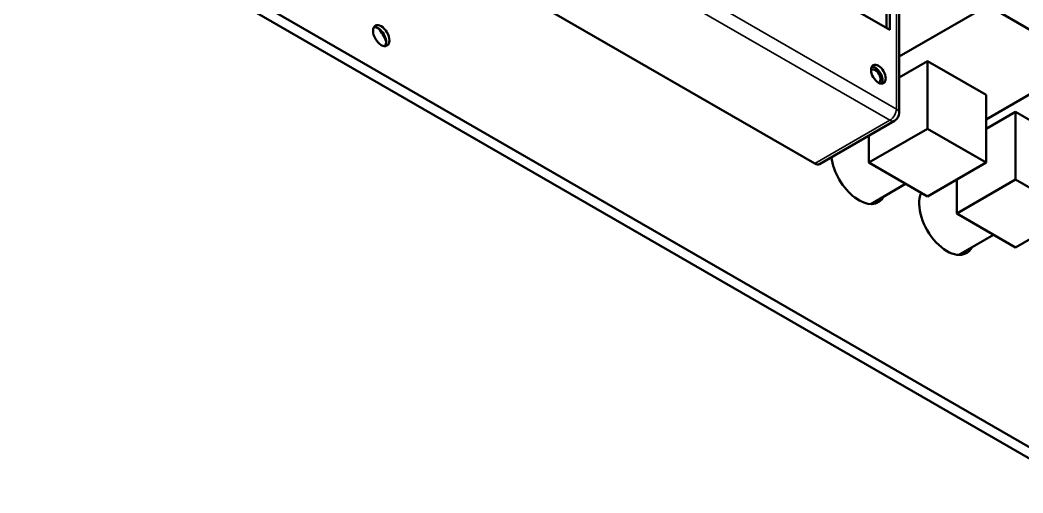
# Model space of a CAD drawing. Header units: millimetres. Extents: x 4735 to 8066, y 756 to 2595.
# Drawn here: x 6542.5 to 6760, y 2027 to 2129.6 of the extents above; entities that cross this region are included whole.
import ezdxf

# ---------------------------------------------------------------- set-up
doc = ezdxf.new("R2010")
doc.units = ezdxf.units.MM
doc.header["$LTSCALE"] = 1.8
doc.layers.add('외형선(ISO)', color=7, linetype='Continuous', lineweight=50)
doc.layers.add('좁은 외형선(ISO)', color=7, linetype='Continuous', lineweight=35)

msp = doc.modelspace()

# ---------------------------------------------------------------- linework, layer by layer
at = {"layer": '외형선(ISO)'}
for p, q in [((6776.35, 2028.24), (6465.223, 2207.869)), ((6463.102, 2206.645), (6774.229, 2027.015)), ((6731.095, 2127.445), (6594.624, 2206.236)), ((6714.832, 2098.459), (6571.996, 2180.925)), ((6733.095, 2140.275), (6733.095, 2109.482)), ((6730.388, 2127.853), (6730.388, 2135.201)), ((6731.095, 2135.609), (6731.095, 2127.445)), ((6752.308, 2132.752), (6733.095, 2121.659)), ((6773.522, 2120.504), (6752.308, 2132.752)), ((6733.095, 2117.168), (6739.227, 2120.708)), ((6739.227, 2106.011), (6739.227, 2120.708)), ((6739.227, 2120.708), (6751.955, 2113.36)), ((6773.522, 2120.504), (6751.955, 2108.053)), ((6751.955, 2113.36), (6751.955, 2098.663)), ((6758.319, 2109.686), (6751.955, 2106.011)), ((6758.319, 2094.989), (6758.319, 2109.686)), ((6758.319, 2109.686), (6771.047, 2102.337)), ((6715.832, 2098.36), (6732.095, 2107.75)), ((6726.499, 2098.663), (6739.227, 2106.011)), ((6751.955, 2098.663), (6739.227, 2106.011)), ((6726.499, 2104.519), (6726.499, 2098.663)), ((6726.499, 2098.663), (6739.227, 2091.315)), ((6739.227, 2091.315), (6751.955, 2098.663)), ((6745.591, 2094.989), (6745.591, 2087.64)), ((6758.319, 2094.989), (6745.591, 2087.64)), ((6771.047, 2087.64), (6758.319, 2094.989)), ((6726.942, 2089.681), (6734.499, 2094.044)), ((6745.591, 2087.64), (6758.319, 2080.292)), ((6771.047, 2087.64), (6758.319, 2080.292)), ((6746.034, 2078.658), (6753.591, 2083.022))]:
    msp.add_line(p, q, dxfattribs=at)
msp.add_arc((6731.095, 2109.482), 2, 300, 0, dxfattribs=at)
for centre, major_axis in [((6620.787, 2126.22), (-1.25, 2.165)), ((6728.62, 2117.851), (1.125, -1.949))]:
    msp.add_ellipse(centre, major_axis=major_axis, ratio=0.5773503, dxfattribs=at)
for centre, major_axis, start_param, end_param in [((6620.08, 2125.812), (-1.25, 2.165), 3.4283492, 5.9964288), ((6618.665, 2124.995), (-2.5, 4.33), 4.3815044, 5.0432736), ((6727.913, 2117.442), (-0.811, 1.404), 3.0466036, 6.3781744), ((6727.913, 2117.442), (1.125, -1.949), 0.3196873, 2.8219054), ((6724.378, 2097.438), (4.25, -7.361), 4.0731359, 6.6278865), ((6714.832, 2100.092), (1, -1.732), 5.4977871, 6.2831853), ((6722.256, 2096.214), (4.25, -7.361), 0.2522332, 0.3447012), ((6743.47, 2086.416), (4.25, -7.361), 3.5662781, 6.6278865), ((6741.348, 2085.191), (4.25, -7.361), 0.2522332, 0.3447012)]:
    msp.add_ellipse(centre, major_axis=major_axis, ratio=0.5773503, start_param=start_param, end_param=end_param, dxfattribs=at)
at = {"layer": '좁은 외형선(ISO)'}
for p, q in [((6732.509, 2110.298), (6589.674, 2192.764)), ((6588.26, 2190.315), (6731.095, 2107.849)), ((6732.509, 2139.937), (6732.509, 2110.298)), ((6731.095, 2107.849), (6714.832, 2098.459))]:
    msp.add_line(p, q, dxfattribs=at)
for major_axis, start_param, end_param in [((-1, -1.732), 0.7853982, 2.3561945), ((2, 0), 0, 0.7853982), ((1, -1.732), 5.4977871, 6.2831853)]:
    msp.add_ellipse((6731.095, 2109.482), major_axis=major_axis, ratio=0.5773503, start_param=start_param, end_param=end_param, dxfattribs=at)

doc.saveas('drawing.dxf')
